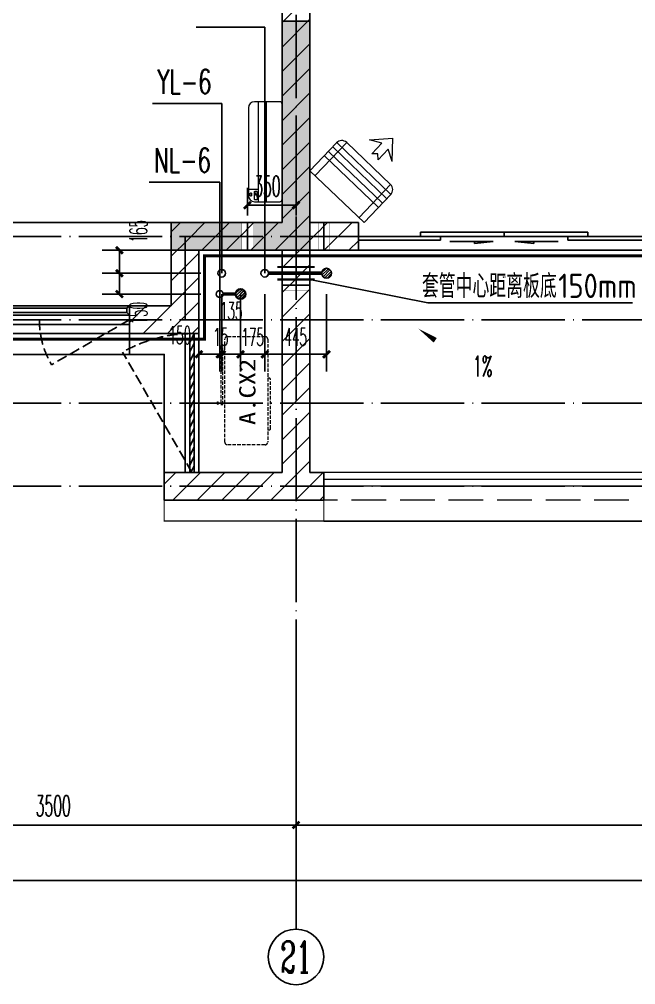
# Model space of a CAD drawing. Extents: x 27938 to 1507990, y 110129 to 923079.
# Drawn here: x 1227769 to 1232212, y 577235 to 584188 of the extents above; entities that cross this region are included whole.
import ezdxf
from ezdxf.enums import TextEntityAlignment as Align

# ---------------------------------------------------------------- set-up
doc = ezdxf.new("R2010")
doc.units = 0
doc.header["$LTSCALE"] = 1000
doc.header["$MEASUREMENT"] = 0
doc.linetypes.add('DASH', pattern=[0.35, 0.25, -0.1])
doc.linetypes.add('DOTE', pattern=[2.42, 2, -0.2, 0.02, -0.2])
for name, color, linetype in [('----建筑底图', 8, 'Continuous'), ('3-栏杆1', 135, 'Continuous'), ('3.5方案汇报，与郭总、侯月琴确定户型_t8$0$2020.03.04 -1安徽标准化洋房户型(UA）_t8_t8$0$看线', 154, 'Continuous'), ('AXIS', 3, 'Continuous'), ('AXIS_TEXT', 7, 'Continuous'), ('COLUMN', 9, 'Continuous'), ('DIM_SYMB', 3, 'Continuous'), ('DIM_不分区给水', 3, 'Continuous'), ('DIM_凝结', 150, 'Continuous'), ('DIM_废水', 31, 'Continuous'), ('DIM_雨水', 4, 'Continuous'), ('DOTE', 1, 'Continuous'), ('EQUIP_地漏', 7, 'Continuous'), ('PIPE-凝结', 150, 'N'), ('PIPE-废水', 31, 'TG_F'), ('PUB_HATCH', 8, 'Continuous'), ('VALVE_不分区给水', 7, 'Continuous'), ('VPIPE-凝结', 150, 'N'), ('VPIPE-废水', 31, 'Continuous'), ('VPIPE-雨水', 4, 'Y'), ('WALL', 9, 'Continuous'), ('WINDOW', 4, 'Continuous'), ('WINDOW_TEXT', 7, 'Continuous'), ('机电标识类', 1, 'Continuous'), ('看线', 251, 'Continuous')]:
    doc.layers.add(name, color=color, linetype=linetype)
for name, color, linetype, lineweight in [('平面-排水沟', 86, 'Continuous', 15), ('平面-栏杆', 135, 'Continuous', 15), ('平面-看线', 45, 'Continuous', 15), ('平面-空调室内机', 176, 'Continuous', 9), ('平面-空调预留孔', 173, 'Continuous', 15), ('空调', 76, 'Continuous', 13)]:
    doc.layers.add(name, color=color, linetype=linetype, lineweight=lineweight)
doc.styles.add('_TCH_AXIS', font='COMPLEX', dxfattribs={"bigfont": 'GBCBIG'})
doc.styles.add('_TCH_DIM', font='SIMPLEX.shx', dxfattribs={"width": 0.7, "bigfont": 'GBCBIG.shx'})
doc.styles.add('_TCH_DIM_T3', font='SIMPLEX.shx', dxfattribs={"width": 0.494118, "bigfont": 'GBCBIG.shx'})
doc.styles.add('_TCH_WINDOW', font='SIMPLEX.shx', dxfattribs={"width": 0.7, "height": 3.5, "bigfont": 'GBCBIG.shx'})
doc.styles.add('_TWT_SERIAL', font='SIMPLEX', dxfattribs={"width": 0.8, "height": 3.5, "bigfont": 'HZTXT'})
doc.styles.add('COMPLEX', font='COMPLEX')
doc.styles.get("Standard").update_dxf_attribs({"font": 'gbenor.shx', "bigfont": 'gbcbig.shx'})
doc.styles.add('TG_LINETYPE', font='SIMPLEX', dxfattribs={"width": 0.8, "height": 3, "bigfont": 'HZTXT'})
doc.styles.add('黑体', font='simhei.ttf')
doc.linetypes.add('N', pattern='A,3,-0.2,["N",Standard,S=0.25,R=0,X=-0.1,Y=-0.115],-0.2', length=3.4)
doc.linetypes.add('TG_F', pattern='A,2,-0.3,["F",TG_LINETYPE,S=0.1,R=0,X=-0.23,Y=-0.15],0', length=2.3)
doc.linetypes.add('Y', pattern='A,3,-0.2,["Y",Standard,S=0.25,R=0,X=-0.1,Y=-0.115],-0.2', length=3.4)
doc.dimstyles.new('_TCH_ARCH&&50', dxfattribs={"dimtxt": 148.75, "dimasz": 50, "dimexe": 125, "dimexo": 150, "dimgap": 63.125, "dimtad": 1, "dimdec": 0, "dimzin": 0, "dimdsep": 46, "dimtxsty": '_TCH_DIM_T3', "dimblk": 'ARCHTICK', "dimcen": 0.09, "dimclrt": 4, "dimazin": 2, "dimtfac": 1, "dimtdec": 0, "dimtix": 1, "dimtmove": 2, "dimatfit": 3, "dimfxl": 100, "dimtolj": 1, "dimtzin": 0, "dimarcsym": 0})
doc.dimstyles.new('_TWT_ARCH&&50', dxfattribs={"dimtxt": 127.5, "dimasz": 50, "dimexe": 125, "dimexo": 150, "dimgap": 61.25, "dimtad": 1, "dimdec": 0, "dimzin": 0, "dimdsep": 46, "dimtxsty": '_TCH_DIM_T3', "dimblk": 'ARCHTICK', "dimcen": 0.09, "dimclrt": 7, "dimazin": 2, "dimtfac": 1, "dimtdec": 0, "dimtix": 1, "dimtmove": 2, "dimatfit": 3, "dimfxl": 1, "dimtolj": 1, "dimtzin": 0, "dimarcsym": 0})
pattern_1 = [(45, (0, 89.76), (-88.3884, 88.3884), [])]

# ---------------------------------------------------------------- blocks, each defined once
blk = doc.blocks.new('GFDGFSDFGD')
at = {"layer": 'PUB_HATCH'}
blk.add_hatch(color=256, dxfattribs=at).paths.add_polyline_path([(448216.6, 365523.7), (449216.6, 365523.7), (449216.6, 367173.7), (449016.6, 367173.7), (449016.6, 365723.7), (448216.6, 365723.7)])
at = {"layer": 'COLUMN', "color": 6}
for p, q in [((449216.6, 367173.7), (449016.6, 367173.7)), ((449016.6, 367173.7), (449016.6, 365723.7)), ((449216.6, 365523.7), (449216.6, 367173.7)), ((449016.6, 365723.7), (448216.6, 365723.7)), ((448216.6, 365723.7), (448216.6, 365523.7)), ((448216.6, 365523.7), (449216.6, 365523.7))]:
    blk.add_line(p, q, dxfattribs=at)
blk = doc.blocks.new('dongkong')
blk.add_wipeout([(-603756, 210771), (-603756, 210570.8), (-603836, 210570.8), (-603836, 210771)])
at = {"layer": '机电标识类', "color": 250, "linetype": 'DASH', "ltscale": 400}
for p, q in [((-603796, 210771), (-603796, 210570.8)), ((-603896, 210670.7), (-603696, 210670.7))]:
    blk.add_line(p, q, dxfattribs=at)
at = {"layer": '空调', "color": 6, "linetype": 'DASH', "const_width": 2}
blk.add_lwpolyline([(-603756, 210771), (-603756, 210570.8), (-603836, 210570.8), (-603836, 210771)], close=True, dxfattribs=at)
blk = doc.blocks.new('A$C001338C2')
for p, q in [((845, 303.6), (55, 303.6)), ((109.1, 214.8), (109.1, 303.6)), ((0, 248.6), (0, 22)), ((900, 22), (900, 248.6)), ((22, 0), (878, 0))]:
    blk.add_line(p, q)
at = {"lineweight": 5}
for p, q in [((900, 214.8), (0, 214.8)), ((900, 143.2), (0, 143.2))]:
    blk.add_line(p, q, dxfattribs=at)
for points in [[(73.1, 275), (56.8, 275, -0.414214), (51.3, 280.5), (51.3, 283.4, -0.414214), (56.8, 288.9), (73.1, 288.9, -0.414214), (78.6, 283.4), (78.6, 280.5, -0.414214)], [(89.2, 226.4), (22.2, 226.4, -0.414214), (16.7, 231.9), (16.7, 243.1, -0.414214), (22.2, 248.6), (89.2, 248.6, -0.414214), (94.7, 243.1), (94.7, 231.9, -0.414214)]]:
    blk.add_lwpolyline(points, format="xyb", close=True)
for centre, radius, start, end in [((55, 248.6), 55, 90, 180), ((845, 248.6), 55, 360, 90), ((22, 22), 22, 180, 270), ((878, 22), 22, 270, 360)]:
    blk.add_arc(centre, radius, start, end)
blk = doc.blocks.new('$TwtSys$00000141')
at = {"color": 1}
for p, q in [((-47.1, 3.8), (-5, 45.9)), ((-47.1, 3.8), (-5, 45.9)), ((-43.6, -17.5), (17.5, 43.6)), ((-43.6, -17.5), (17.5, 43.6)), ((-33.2, -33.2), (33.2, 33.2)), ((-33.2, -33.2), (33.2, 33.2)), ((-16.2, -43.5), (43.8, 16.4)), ((-16.2, -43.5), (43.8, 16.4)), ((5.7, -46.1), (46.1, -5.7)), ((5.7, -46.1), (46.1, -5.7))]:
    blk.add_line(p, q, dxfattribs=at)
blk.add_circle((0, 0), 47, dxfattribs=at)
blk.add_circle((0, 0), 47, dxfattribs=at)
blk = doc.blocks.new('dasdasf1sa2f31as32f')
for p, q in [((-116, 585.6), (43.3, 640.5)), ((82.7, 476.6), (43.3, 640.5)), ((-22.8, 585.5), (-116, 585.6)), ((-22.8, 585.5), (-73.4, 493.2)), ((-473.5, 259.7), (-339.5, 504)), ((-269.8, 524.3), (-427.7, 236.5)), ((134.6, 245.5), (-338.8, 505.1)), ((-269.8, 524.3), (113.7, 314)), ((-31.3, 504.4), (-73.4, 493.2)), ((-18.1, 462.9), (-31.3, 504.4)), ((32.4, 555.1), (-18.1, 462.9)), ((82.7, 476.6), (32.4, 555.1)), ((92.6, 168.8), (-380.9, 428.5)), ((114.7, 208.4), (-359.1, 468.2)), ((72.3, 131.9), (-401.1, 391.6)), ((113.7, 314), (-44.2, 26.2)), ((0, 0), (-473.5, 259.7)), ((134, 244.4), (0, 0))]:
    blk.add_line(p, q)
for centre, start, end in [((-294.5, 479.4), 61.25933, 151.25933), ((89, 269), 331.25933, 61.25933)]:
    blk.add_arc(centre, 51.3, start, end)
blk = doc.blocks.new('ferre')
at = {"layer": '平面-空调预留孔', "linetype": 'DASH', "ltscale": 0.1}
for p, q in [((93392.7, 115403.5), (93392.7, 115393.5)), ((93402.7, 115383.5), (93755.6, 115383.5)), ((93765.6, 115393.5), (93765.6, 115403.5))]:
    blk.add_line(p, q, dxfattribs=at)
blk.add_lwpolyline([(94045.9, 115403.5), (93305.9, 115403.5, -0.414214), (93285.9, 115423.5), (93285.9, 115693.5, -0.414214), (93305.9, 115713.5), (94045.9, 115713.5, -0.414214), (94065.9, 115693.5), (94065.9, 115423.5, -0.414214)], format="xyb", close=True, dxfattribs=at)
blk.add_lwpolyline([(93996.7, 115742.6), (93576.8, 115742.6), (93576.8, 115727.5), (93996.7, 115727.5)], close=True, dxfattribs=at)
for centre, start, end in [((93402.7, 115393.5), 180, 270), ((93755.6, 115393.5), 270, 0)]:
    blk.add_arc(centre, 10, start, end, dxfattribs=at)
at = {"layer": '平面-空调预留孔', "color": 251, "linetype": 'DASH', "ltscale": 0.1, "true_color": 0x636466, "style": '黑体', "width": 1.2}
blk.add_text('A.CX2', height=117.05, dxfattribs=at).set_placement((93428.3, 115492.1))
blk = doc.blocks.new('fergve')
at = {"layer": '平面-空调预留孔', "linetype": 'DASH', "ltscale": 0.1}
blk.add_blockref('ferre', (25670, -60415.8), dxfattribs=at)
blk = doc.blocks.new('GDGDRGDGDRGDR')
at = {"layer": '平面-空调室内机', "ltscale": 0.3, "rotation": 90}
blk.add_blockref('dongkong', (659787.3, 1046278.1), dxfattribs=at)
at = {"layer": '平面-空调预留孔'}
for name, p, rotation in [('dasdasf1sa2f31as32f', (449606.8, 442932.1), 344.9999999966897), ('fergve', (503900.7, 322375.3), 90)]:
    blk.add_blockref(name, p, dxfattribs=dict(at, rotation=rotation))
at = {"layer": '平面-空调室内机', "ltscale": 0.3, "rotation": 180}
blk.add_blockref('dongkong', (-154479.5, 653502.9), dxfattribs=at)
blk = doc.blocks.new('_ArchTick')
at = {"color": 0, "linetype": 'ByBlock', "const_width": 0.4}
blk.add_lwpolyline([(-0.5, -0.5), (0.5, 0.5)], dxfattribs=at)
blk = doc.blocks.new('*D1060')
at = {"layer": 'AXIS', "color": 0, "lineweight": -2}
for p, q in [((-25100, -27049.5), (-25100, -28674.5)), ((25100, -27049.5), (25100, -28674.5)), ((-25100, -28549.5), (25100, -28549.5))]:
    blk.add_line(p, q, dxfattribs=at)
at = {"layer": 'Defpoints', "color": 0}
for p in [(-25100, -26899.5), (25100, -26899.5), (25100, -28549.5)]:
    blk.add_point(p, dxfattribs=at)
at = {"layer": 'AXIS', "color": 0, "lineweight": -2, "xscale": 50, "yscale": 50, "zscale": 50, "rotation": 180}
blk.add_blockref('_ArchTick', (-25100, -28549.5), dxfattribs=at)
at = {"layer": 'AXIS', "color": 0, "lineweight": -2, "xscale": 50, "yscale": 50, "zscale": 50}
blk.add_blockref('_ArchTick', (25100, -28549.5), dxfattribs=at)
at = {"layer": 'AXIS', "color": 4, "insert": (0, -28412), "char_height": 148.75, "attachment_point": 5, "style": '_TCH_DIM_T3'}
blk.add_mtext('\\A1;50200', dxfattribs=at)
blk = doc.blocks.new('*D1073')
at = {"layer": 'AXIS', "color": 0, "lineweight": -2}
for p, q in [((3500, -27049.5), (3500, -28274.5)), ((9300, -27049.5), (9300, -28274.5)), ((3500, -28149.5), (9300, -28149.5))]:
    blk.add_line(p, q, dxfattribs=at)
at = {"layer": 'Defpoints', "color": 0}
for p in [(3500, -26899.5), (9300, -26899.5), (9300, -28149.5)]:
    blk.add_point(p, dxfattribs=at)
at = {"layer": 'AXIS', "color": 0, "lineweight": -2, "xscale": 50, "yscale": 50, "zscale": 50, "rotation": 180}
blk.add_blockref('_ArchTick', (3500, -28149.5), dxfattribs=at)
at = {"layer": 'AXIS', "color": 0, "lineweight": -2, "xscale": 50, "yscale": 50, "zscale": 50}
blk.add_blockref('_ArchTick', (9300, -28149.5), dxfattribs=at)
at = {"layer": 'AXIS', "color": 4, "insert": (6400, -28012), "char_height": 148.75, "attachment_point": 5, "style": '_TCH_DIM_T3'}
blk.add_mtext('\\A1;5800', dxfattribs=at)
blk = doc.blocks.new('*D1074')
at = {"layer": 'AXIS', "color": 0, "lineweight": -2}
for p, q in [((0, -27049.5), (0, -28274.5)), ((3500, -27049.5), (3500, -28274.5)), ((0, -28149.5), (3500, -28149.5))]:
    blk.add_line(p, q, dxfattribs=at)
at = {"layer": 'Defpoints', "color": 0}
for p in [(0, -26899.5), (3500, -26899.5), (3500, -28149.5)]:
    blk.add_point(p, dxfattribs=at)
at = {"layer": 'AXIS', "color": 0, "lineweight": -2, "xscale": 50, "yscale": 50, "zscale": 50, "rotation": 180}
blk.add_blockref('_ArchTick', (0, -28149.5), dxfattribs=at)
at = {"layer": 'AXIS', "color": 0, "lineweight": -2, "xscale": 50, "yscale": 50, "zscale": 50}
blk.add_blockref('_ArchTick', (3500, -28149.5), dxfattribs=at)
at = {"layer": 'AXIS', "color": 4, "insert": (1750, -28012), "char_height": 148.75, "attachment_point": 5, "style": '_TCH_DIM_T3'}
blk.add_mtext('\\A1;3500', dxfattribs=at)
blk = doc.blocks.new('_AXISO')
blk.add_circle((0, 0), 0.5)
at = {"layer": 'AXIS_TEXT', "style": 'COMPLEX', "width": 1.041667}
blk.add_attdef('A', text='', height=0.56, dxfattribs=at).set_placement((-0.25, -0.28), (0.25, -0.28), align=Align.FIT)
blk = doc.blocks.new('$DorLib2D$00000138')
at = {"color": 0, "linetype": 'Continuous'}
for p, q in [((-0.2875, 0), (-0.2875, 0.1538)), ((-0.2875, 0.1538), (0, 0.1538)), ((0, 0.1538), (0, 0)), ((0.2875, 0.1538), (0, 0.1538)), ((0.2875, 0), (0.2875, 0.1538)), ((-0.5, -0.1399), (-0.5, 0)), ((-0.5, 0), (-0.2188, 0)), ((0, 0), (-0.2875, 0)), ((-0.2188, 0), (-0.2188, -0.1399)), ((0, 0), (0.2875, 0)), ((0.2188, 0), (0.2188, -0.1399)), ((0.5, 0), (0.2188, 0)), ((0.5, 0), (0.5, -0.1946)), ((0.5, -0.1399), (0.5, 0)), ((-0.2188, -0.1399), (-0.5, -0.1399)), ((0.2188, -0.1399), (0.5, -0.1399)), ((-0.1857, -0.186), (-0.037, -0.186)), ((-0.037, -0.186), (-0.1019, -0.2583)), ((-0.1019, -0.2583), (-0.1019, -0.186)), ((0.1857, -0.186), (0.037, -0.186)), ((0.037, -0.186), (0.1019, -0.2583)), ((0.1019, -0.2583), (0.1019, -0.186))]:
    blk.add_line(p, q, dxfattribs=at)
blk = doc.blocks.new('$WINLIB2D$00000001')
at = {"color": 0}
for points in [[(-0.5, 0.5), (-0.5, -0.5)], [(-0.5, 0.5), (0.5, 0.5)], [(0.5, -0.5), (0.5, 0.5)], [(0.5, 0.1667), (-0.5, 0.1667)], [(0.5, -0.1667), (-0.5, -0.1667)], [(-0.5, -0.5), (0.5, -0.5)]]:
    blk.add_lwpolyline(points, dxfattribs=at)
blk = doc.blocks.new('*D1102')
at = {"layer": 'Defpoints', "color": 0}
for p in [(3500, -23685.2), (3149.8, -23910), (3500, -23910)]:
    blk.add_point(p, dxfattribs=at)
at = {"layer": '平面-空调预留孔', "color": 0, "lineweight": -2}
for p, q in [((3149.8, -23760), (3149.8, -23560.2)), ((3500, -23760), (3500, -23560.2)), ((3149.8, -23685.2), (3500, -23685.2))]:
    blk.add_line(p, q, dxfattribs=at)
at = {"layer": '平面-空调预留孔', "color": 0, "lineweight": -2, "xscale": 50, "yscale": 50, "zscale": 50, "rotation": 180}
blk.add_blockref('_ArchTick', (3149.8, -23685.2), dxfattribs=at)
at = {"layer": '平面-空调预留孔', "color": 0, "lineweight": -2, "xscale": 50, "yscale": 50, "zscale": 50}
blk.add_blockref('_ArchTick', (3500, -23685.2), dxfattribs=at)
at = {"layer": '平面-空调预留孔', "color": 4, "insert": (3293.4, -23547.7), "char_height": 148.75, "attachment_point": 5, "style": '_TCH_DIM_T3'}
blk.add_mtext('\\A1;350', dxfattribs=at)
blk = doc.blocks.new('$WINLIB2D$00000039')
at = {"color": 0}
for points in [[(-0.5, 0.5), (-0.5, -0.5)], [(0.5, 0.5), (-0.5, 0.5)], [(0.5, -0.5), (0.5, 0.5)], [(-0.5, 0.1667), (0.5, 0.1667)], [(-0.3839, -0.1667), (-0.448, 0.1667)], [(-0.3159, -0.1667), (-0.38, 0.1667)], [(-0.2479, -0.1667), (-0.312, 0.1667)], [(-0.1799, -0.1667), (-0.244, 0.1667)], [(-0.1119, -0.1667), (-0.176, 0.1667)], [(-0.0439, -0.1667), (-0.108, 0.1667)], [(0.0241, -0.1667), (-0.04, 0.1667)], [(0.0921, -0.1667), (0.028, 0.1667)], [(0.16, -0.1667), (0.0959, 0.1667)], [(0.228, -0.1667), (0.1639, 0.1667)], [(0.296, -0.1667), (0.2319, 0.1667)], [(0.364, -0.1667), (0.2999, 0.1667)], [(0.432, -0.1667), (0.3679, 0.1667)], [(0.5, -0.1667), (0.4359, 0.1667)], [(-0.4519, -0.1667), (-0.5, 0.0836)], [(-0.5, -0.1667), (0.5, -0.1667)], [(0.5, -0.5), (-0.5, -0.5)]]:
    blk.add_lwpolyline(points, dxfattribs=at)
blk = doc.blocks.new('$VALVE$00000533')
at = {"ltscale": 0.5, "const_width": 25}
for points in [[(-225, 75), (225, 75)], [(-225, -75), (225, -75)]]:
    blk.add_lwpolyline(points, dxfattribs=at)
blk = doc.blocks.new('A$C48577B60')
at = {"layer": 'DIM_不分区给水'}
for p, q in [((-18125, -44.8), (-17273.8, -213.1)), ((-17273.8, -213.1), (-15798.6, -213.1))]:
    blk.add_line(p, q, dxfattribs=at)
at = {"layer": 'VALVE_不分区给水', "xscale": -0.6, "yscale": -0.6, "zscale": 0.6, "rotation": 180}
blk.add_blockref('$VALVE$00000533', (-18225.1, 0.2, -2000), dxfattribs=at)
at = {"layer": 'DIM_不分区给水', "color": 7}
for s, height, p in [('套管中心距离板底', 168.79, (-17317.7, -178.1)), ('150mm', 175, (-16334.8, -178.1))]:
    blk.add_text(s, height=height, dxfattribs=at).set_placement(p)
blk = doc.blocks.new('*D229')
at = {"layer": 'Defpoints', "color": 0}
for p in [(1228490.4, 582359), (1229228.6, 582359), (1229228.6, 582209)]:
    blk.add_point(p, dxfattribs=at)
at = {"layer": 'DIM_SYMB', "color": 0, "lineweight": -2}
for p, q in [((1229078.6, 582359), (1228365.4, 582359)), ((1228490.4, 582209), (1228490.4, 582359)), ((1229078.6, 582209), (1228365.4, 582209))]:
    blk.add_line(p, q, dxfattribs=at)
at = {"layer": 'DIM_SYMB', "color": 0, "lineweight": -2, "xscale": 50, "yscale": 50, "zscale": 50}
for p, rotation in [((1228490.4, 582359), 90), ((1228490.4, 582209), 270)]:
    blk.add_blockref('_ArchTick', p, dxfattribs=dict(at, rotation=rotation))
at = {"layer": 'DIM_SYMB', "color": 7, "insert": (1228627.9, 582071.5), "char_height": 127.5, "attachment_point": 5, "rotation": 90, "style": '_TCH_DIM_T3'}
blk.add_mtext('\\A1;150', dxfattribs=at)
blk = doc.blocks.new('*D230')
at = {"layer": 'Defpoints', "color": 0}
for p in [(1228490.4, 582524), (1229228.6, 582524), (1229228.6, 582359)]:
    blk.add_point(p, dxfattribs=at)
at = {"layer": 'DIM_SYMB', "color": 0, "lineweight": -2}
for p, q in [((1229078.6, 582524), (1228365.4, 582524)), ((1228490.4, 582359), (1228490.4, 582524)), ((1229078.6, 582359), (1228365.4, 582359))]:
    blk.add_line(p, q, dxfattribs=at)
at = {"layer": 'DIM_SYMB', "color": 0, "lineweight": -2, "xscale": 50, "yscale": 50, "zscale": 50}
for p, rotation in [((1228490.4, 582524), 90), ((1228490.4, 582359), 270)]:
    blk.add_blockref('_ArchTick', p, dxfattribs=dict(at, rotation=rotation))
at = {"layer": 'DIM_SYMB', "color": 7, "insert": (1228627.9, 582661.5), "char_height": 127.5, "attachment_point": 5, "rotation": 90, "style": '_TCH_DIM_T3'}
blk.add_mtext('\\A1;165', dxfattribs=at)
blk = doc.blocks.new('*D241')
at = {"layer": 'Defpoints', "color": 0}
for p in [(1229538.6, 582359), (1229983.6, 582359), (1229983.6, 581775.2)]:
    blk.add_point(p, dxfattribs=at)
at = {"layer": 'DIM_SYMB', "color": 0, "lineweight": -2}
for p, q in [((1229538.6, 582209), (1229538.6, 581650.2)), ((1229983.6, 582209), (1229983.6, 581650.2)), ((1229538.6, 581775.2), (1229983.6, 581775.2))]:
    blk.add_line(p, q, dxfattribs=at)
at = {"layer": 'DIM_SYMB', "color": 0, "lineweight": -2, "xscale": 50, "yscale": 50, "zscale": 50, "rotation": 180}
blk.add_blockref('_ArchTick', (1229538.6, 581775.2), dxfattribs=at)
at = {"layer": 'DIM_SYMB', "color": 0, "lineweight": -2, "xscale": 50, "yscale": 50, "zscale": 50}
blk.add_blockref('_ArchTick', (1229983.6, 581775.2), dxfattribs=at)
at = {"layer": 'DIM_SYMB', "color": 7, "insert": (1229761.1, 581900.2), "char_height": 127.5, "attachment_point": 5, "style": '_TCH_DIM_T3'}
blk.add_mtext('\\A1;445', dxfattribs=at)
blk = doc.blocks.new('*D242')
at = {"layer": 'Defpoints', "color": 0}
for p in [(1229363.6, 582359), (1229538.6, 582359), (1229538.6, 581775.2)]:
    blk.add_point(p, dxfattribs=at)
at = {"layer": 'DIM_SYMB', "color": 0, "lineweight": -2}
for p, q in [((1229363.6, 582209), (1229363.6, 581650.2)), ((1229538.6, 582209), (1229538.6, 581650.2)), ((1229363.6, 581775.2), (1229313.6, 581775.2)), ((1229363.6, 581775.2), (1229538.6, 581775.2)), ((1229538.6, 581775.2), (1229588.6, 581775.2))]:
    blk.add_line(p, q, dxfattribs=at)
at = {"layer": 'DIM_SYMB', "color": 0, "lineweight": -2, "xscale": 50, "yscale": 50, "zscale": 50}
blk.add_blockref('_ArchTick', (1229363.6, 581775.2), dxfattribs=at)
at = {"layer": 'DIM_SYMB', "color": 0, "lineweight": -2, "xscale": 50, "yscale": 50, "zscale": 50, "rotation": 180}
blk.add_blockref('_ArchTick', (1229538.6, 581775.2), dxfattribs=at)
at = {"layer": 'DIM_SYMB', "color": 7, "insert": (1229451.1, 581900.2), "char_height": 127.5, "attachment_point": 5, "style": '_TCH_DIM_T3'}
blk.add_mtext('\\A1;175', dxfattribs=at)
blk = doc.blocks.new('*D243')
at = {"layer": 'Defpoints', "color": 0}
for p in [(1229228.6, 582359), (1229363.6, 582359), (1229363.6, 581775.2)]:
    blk.add_point(p, dxfattribs=at)
at = {"layer": 'DIM_SYMB', "color": 0, "lineweight": -2}
for p, q in [((1229228.6, 582209), (1229228.6, 581650.2)), ((1229363.6, 582209), (1229363.6, 581650.2)), ((1229228.6, 581775.2), (1229363.6, 581775.2))]:
    blk.add_line(p, q, dxfattribs=at)
at = {"layer": 'DIM_SYMB', "color": 0, "lineweight": -2, "xscale": 50, "yscale": 50, "zscale": 50, "rotation": 180}
blk.add_blockref('_ArchTick', (1229228.6, 581775.2), dxfattribs=at)
at = {"layer": 'DIM_SYMB', "color": 0, "lineweight": -2, "xscale": 50, "yscale": 50, "zscale": 50}
blk.add_blockref('_ArchTick', (1229363.6, 581775.2), dxfattribs=at)
at = {"layer": 'DIM_SYMB', "color": 7, "insert": (1229296.1, 582087.7), "char_height": 127.5, "attachment_point": 5, "style": '_TCH_DIM_T3'}
blk.add_mtext('\\A1;135', dxfattribs=at)
blk = doc.blocks.new('*D244')
at = {"layer": 'Defpoints', "color": 0}
for p in [(1229213.6, 582359), (1229228.6, 582359), (1229228.6, 581775.2)]:
    blk.add_point(p, dxfattribs=at)
at = {"layer": 'DIM_SYMB', "color": 0, "lineweight": -2}
for p, q in [((1229213.6, 582209), (1229213.6, 581650.2)), ((1229228.6, 582209), (1229228.6, 581650.2)), ((1229213.6, 581775.2), (1229163.6, 581775.2)), ((1229213.6, 581775.2), (1229228.6, 581775.2)), ((1229228.6, 581775.2), (1229278.6, 581775.2))]:
    blk.add_line(p, q, dxfattribs=at)
at = {"layer": 'DIM_SYMB', "color": 0, "lineweight": -2, "xscale": 50, "yscale": 50, "zscale": 50}
blk.add_blockref('_ArchTick', (1229213.6, 581775.2), dxfattribs=at)
at = {"layer": 'DIM_SYMB', "color": 0, "lineweight": -2, "xscale": 50, "yscale": 50, "zscale": 50, "rotation": 180}
blk.add_blockref('_ArchTick', (1229228.6, 581775.2), dxfattribs=at)
at = {"layer": 'DIM_SYMB', "color": 7, "insert": (1229221.1, 581900.2), "char_height": 127.5, "attachment_point": 5, "style": '_TCH_DIM_T3'}
blk.add_mtext('\\A1;15', dxfattribs=at)
blk = doc.blocks.new('*D245')
at = {"layer": 'Defpoints', "color": 0}
for p in [(1229063.6, 582359), (1229213.6, 582359), (1229213.6, 581775.2)]:
    blk.add_point(p, dxfattribs=at)
at = {"layer": 'DIM_SYMB', "color": 0, "lineweight": -2}
for p, q in [((1229063.6, 582209), (1229063.6, 581650.2)), ((1229213.6, 582209), (1229213.6, 581650.2)), ((1229063.6, 581775.2), (1229213.6, 581775.2))]:
    blk.add_line(p, q, dxfattribs=at)
at = {"layer": 'DIM_SYMB', "color": 0, "lineweight": -2, "xscale": 50, "yscale": 50, "zscale": 50, "rotation": 180}
blk.add_blockref('_ArchTick', (1229063.6, 581775.2), dxfattribs=at)
at = {"layer": 'DIM_SYMB', "color": 0, "lineweight": -2, "xscale": 50, "yscale": 50, "zscale": 50}
blk.add_blockref('_ArchTick', (1229213.6, 581775.2), dxfattribs=at)
at = {"layer": 'DIM_SYMB', "color": 7, "insert": (1228926.1, 581912.7), "char_height": 127.5, "attachment_point": 5, "style": '_TCH_DIM_T3'}
blk.add_mtext('\\A1;150', dxfattribs=at)
blk = doc.blocks.new('A$C149A4CC3')
at = {"color": 8, "const_width": 8}
blk.add_lwpolyline([(2550, -25810.1), (2550, -25960.1), (3700, -25960.1), (3700, -25810.1)], dxfattribs=at)
at = {"layer": '3-栏杆1', "color": 8}
for p, q in [((2279.7, -24427.9), (520.3, -24427.9)), ((520.3, -24457.2), (2279.7, -24457.2)), ((2279.7, -24427.9), (2300, -24410.1)), ((2300, -24410.1), (2279.7, -24427.9)), ((2279.7, -24427.9), (2279.7, -24457.2)), ((2279.7, -24457.2), (2300, -24477)), ((2300, -24477), (2279.7, -24457.2))]:
    blk.add_line(p, q, dxfattribs=at)
at = {"layer": '3.5方案汇报，与郭总、侯月琴确定户型_t8$0$2020.03.04 -1安徽标准化洋房户型(UA）_t8_t8$0$看线', "color": 8, "ltscale": 10}
blk.add_line((2600, -23810.1), (100, -23810.1), dxfattribs=at)
at = {"layer": 'AXIS', "color": 8}
blk.add_line((3500, -26899.5), (3500, -28899.5), dxfattribs=at)
at = {"layer": 'DOTE', "color": 169, "linetype": 'DOTE', "ltscale": 0.3}
for p, q in [((3500, -19410.1), (3500, -26899.5)), ((25039.9, -23910.1), (-25818.8, -23910.1)), ((2700, -23910.1), (2700, -24510.1)), ((25039.9, -24510.1), (-25818.8, -24510.1)), ((25039.9, -25110.1), (-25818.8, -25110.1)), ((25039.9, -25710.1), (-25818.8, -25710.1))]:
    blk.add_line(p, q, dxfattribs=at)
at = {"layer": 'VPIPE-凝结', "color": 8, "ltscale": 0.1}
blk.add_line((3330, -24175.1), (3670, -24175.1), dxfattribs=at)
blk.add_lwpolyline([(3062.4, -24325.1), (2990, -24325.1)], dxfattribs=at)
at = {"layer": 'WALL', "color": 8}
for p, q in [((3500, -25810.1), (2550, -25810.1)), ((3700, -25810.1), (3500, -25810.1))]:
    blk.add_line(p, q, dxfattribs=at)
at = {"layer": 'WINDOW', "color": 8, "linetype": 'DASH', "ltscale": 0.3}
for points in [[(2300, -24510.1), (1736.9, -24834.7, -0.131485), (1650, -24510.1)], [(2750, -25610.1), (2250, -24744.1, -0.131652), (2750, -24610.1)]]:
    blk.add_lwpolyline(points, format="xyb", dxfattribs=at)
at = {"layer": '平面-栏杆', "color": 8}
for points in [[(8350, -25660.1), (3700, -25660.1)], [(8350, -25710.1), (3700, -25710.1)]]:
    blk.add_lwpolyline(points, dxfattribs=at)
at = {"layer": '平面-看线', "color": 8}
blk.add_lwpolyline([(8350, -25610.1), (3700, -25610.1)], dxfattribs=at)
at = {"layer": '平面-看线', "color": 8, "linetype": 'DASH'}
blk.add_lwpolyline([(8350, -25810.1), (3700, -25810.1)], dxfattribs=at)
at = {"layer": '看线', "color": 8, "ltscale": 0.5}
for points in [[(500, -24610.1), (500, -24760.1), (2300, -24760.1), (2300, -24610.1)], [(2550, -25610.1), (2550, -24760.1), (0, -24760.1)], [(3700, -25960.1), (8350, -25960.1)]]:
    blk.add_lwpolyline(points, dxfattribs=at)
at = {"color": 8}
blk.add_blockref('GFDGFSDFGD', (-445616.6, -389533.8), dxfattribs=at)
at = {"layer": 'AXIS', "color": 8}
ref = blk.add_blockref('_AXISO', (3500, -29099.5), dxfattribs=dict(at, xscale=400, yscale=400, zscale=400))
ref.add_attrib('A', '21', dxfattribs={"layer": 'AXIS_TEXT', "color": 8, "ltscale": 0.5, "height": 226.27, "style": '_TCH_AXIS', "width": 0.724138}).set_placement((3386.9, -29212.7), (3613.1, -29212.7), align=Align.FIT)
at = {"layer": 'EQUIP_地漏', "color": 8, "xscale": 0.8, "yscale": 0.8, "zscale": 0.8}
blk.add_blockref('$TwtSys$00000141', (3100, -24325.1), dxfattribs=at)
at = {"layer": '平面-空调预留孔', "color": 8, "xscale": 0.800000000046565, "yscale": 0.800000000046565, "zscale": 0.800000000046565, "rotation": 90.00000023343016}
blk.add_blockref('A$C001338C2', (3399.9, -23660.1), dxfattribs=at)
at = {"layer": 'AXIS', "color": 8}
for p1, p2, distance, picture, middle in [((-25100, -26899.5), (25100, -26899.5), -1650, '*D1060', (0, -28412)), ((0, -26899.5), (3500, -26899.5), -1250, '*D1074', (1750, -28012)), ((3500, -26899.5), (9300, -26899.5), -1250, '*D1073', (6400, -28012))]:
    dim = blk.add_aligned_dim(p1=p1, p2=p2, distance=distance, dimstyle='_TCH_ARCH&&50', dxfattribs=at)
    dim.commit()
    dim.dimension.update_dxf_attribs({"geometry": picture, "text_midpoint": middle})
at = {"layer": '平面-空调室内机', "color": 8, "ltscale": 0.3, "xscale": -1, "rotation": 180}
blk.add_blockref('dongkong', (606945.9, 186760.7), dxfattribs=at)
at = {"layer": '平面-空调室内机', "color": 8, "ltscale": 0.3, "rotation": 180}
blk.add_blockref('dongkong', (-600646.1, 186760.7), dxfattribs=at)
at = {"color": 8, "linetype": 'DASH', "ltscale": 0.8, "const_width": 20}
blk.add_lwpolyline([(25140, -24650.1), (22160, -24650.1), (22160, -24050.1), (15840, -24050.1), (15840, -25250.1), (15090, -25250.1), (15090, -25850.1), (9909, -25850.1), (9909.9, -25250.1), (9160, -25250.1), (9160, -24050.1), (2840, -24050.1), (2840, -24650.1), (0, -24650.1)], dxfattribs=at)
at = {"color": 8}
blk.add_blockref('GDGDRGDGDRGDR', (-445616.6, -466742.2), dxfattribs=at)
at = {"layer": 'PUB_HATCH'}
h = blk.add_hatch(dxfattribs=at)
h.set_pattern_fill('普通砖', color=256, scale=50, style=0)
h.set_pattern_definition(pattern_1)
h.paths.add_polyline_path([(3600, -23810.1), (3600, -20510.1), (3400, -20510.1), (3400, -23810.1), (3500, -23910.1)])
h = blk.add_hatch(dxfattribs=at)
h.set_pattern_fill('普通砖', color=256, scale=50, style=0)
h.set_pattern_definition(pattern_1)
h.paths.add_polyline_path([(3500, -23910.1), (3400, -23810.1), (2600, -23810.1), (2800, -24010.1), (3400, -24010.1)])
h = blk.add_hatch(dxfattribs=at)
h.set_pattern_fill('普通砖', color=256, scale=50, style=0)
h.set_pattern_definition(pattern_1)
h.paths.add_polyline_path([(2600, -24410.1), (2800, -24610.1), (2800, -24010.1), (2600, -23810.1)])
h = blk.add_hatch(dxfattribs=at)
h.set_pattern_fill('普通砖', color=256, scale=50, style=0)
h.set_pattern_definition(pattern_1)
h.paths.add_polyline_path([(3600, -24010.1), (3950, -24010.1), (3950, -23810.1), (3600, -23810.1), (3500, -23910.1)])
h = blk.add_hatch(dxfattribs=at)
h.set_pattern_fill('普通砖', color=256, scale=50, style=0)
h.set_pattern_definition(pattern_1)
h.paths.add_polyline_path([(3500, -25676.8), (3600, -25610.1), (3600, -24010.1), (3500, -23910.1), (3400, -24010.1), (3400, -25610.1)])
h = blk.add_hatch(dxfattribs=at)
h.set_pattern_fill('普通砖', color=256, scale=50, style=0)
h.set_pattern_definition(pattern_1)
h.paths.add_polyline_path([(2600, -24410.1), (2300, -24410.1), (2300, -24610.1), (2800, -24610.1)])
h = blk.add_hatch(dxfattribs=at)
h.set_pattern_fill('普通砖', color=256, scale=50, style=0)
h.set_pattern_definition(pattern_1)
h.paths.add_polyline_path([(3500, -25676.8), (3400, -25610.1), (2550, -25610.1), (2550, -25810.1), (3500, -25810.1)])
h = blk.add_hatch(dxfattribs=at)
h.set_pattern_fill('普通砖', color=256, scale=50, style=0)
h.set_pattern_definition(pattern_1)
h.paths.add_polyline_path([(3700, -25610.1), (3600, -25610.1), (3500, -25676.8), (3500, -25810.1), (3700, -25810.1)])
at = {"layer": 'WALL', "color": 8}
for p, q in [((3400, -20510.1), (3400, -23810.1)), ((3600, -23810.1), (3600, -20510.1)), ((3400, -23810.1), (2600, -23810.1)), ((2600, -24410.1), (2600, -23810.1)), ((3950, -23810.1), (3600, -23810.1)), ((3950, -24010.1), (3950, -23810.1)), ((3400, -24010.1), (2800, -24010.1)), ((2800, -24610.1), (2800, -24010.1)), ((3400, -25610.1), (3400, -24010.1)), ((3600, -24010.1), (3950, -24010.1)), ((3600, -25610.1), (3600, -24010.1)), ((2600, -24410.1), (2300, -24410.1)), ((2300, -24410.1), (2300, -24610.1)), ((2300, -24610.1), (2800, -24610.1)), ((3400, -25610.1), (2550, -25610.1)), ((2550, -25810.1), (2550, -25610.1)), ((3700, -25610.1), (3600, -25610.1)), ((3700, -25810.1), (3700, -25610.1))]:
    blk.add_line(p, q, dxfattribs=at)
at = {"layer": 'WINDOW', "color": 8}
blk.add_line((6050, -24010.1), (3950, -24010.1), dxfattribs=at)
at = {"layer": '平面-排水沟', "color": 8}
blk.add_lwpolyline([(4735.3, -24817.2, 0, 0, 0), (4380.2, -24573.4, 0, 40, 0), (4503.8, -24658.3, 0, 0, 0)], format="xyseb", dxfattribs=at)
at = {"layer": 'WINDOW', "color": 8}
ref = blk.add_blockref('$DorLib2D$00000138', (5000, -23910.1), dxfattribs=dict(at, xscale=2100, yscale=-200, zscale=2100, rotation=179.9999999989443))
ref.add_attrib('A', 'TLM2123', (4993.5, -24204.7), dxfattribs={"layer": 'WINDOW_TEXT', "color": 8, "ltscale": 0.5, "height": 4.25, "rotation": 360, "style": '_TCH_WINDOW', "width": 0.494118})
ref = blk.add_blockref('$WINLIB2D$00000001', (1400, -24510.1), dxfattribs=dict(at, xscale=1800, yscale=-200, zscale=1800, rotation=4.935878894074151e-09))
ref.add_attrib('A', 'TC1817', (1394.7, -24219.7), dxfattribs={"layer": 'WINDOW_TEXT', "color": 8, "ltscale": 0.5, "height": 4.25, "rotation": 0, "style": '_TCH_WINDOW', "width": 0.494118})
ref = blk.add_blockref('$WINLIB2D$00000039', (2750, -25110.1), dxfattribs=dict(at, xscale=-1000, yscale=-100, zscale=-1000, rotation=270))
ref.add_attrib('A', 'BYC1022b', (2938.6, -25117.6), dxfattribs={"layer": 'WINDOW_TEXT', "color": 8, "ltscale": 0.5, "height": 4.25, "rotation": 90, "style": '_TCH_WINDOW', "width": 0.494118})
at = {"layer": '平面-排水沟', "color": 7, "style": '_TCH_DIM', "width": 0.494118}
blk.add_text('1%', height=148.75, dxfattribs=at).set_placement((4776.5, -24919.9))
at = {"layer": '平面-空调预留孔', "color": 8}
dim = blk.add_linear_dim(base=(3500, -23685.2), p1=(3149.8, -23910), p2=(3500, -23910), angle=360, dimstyle='_TCH_ARCH&&50', dxfattribs=at)
dim.commit()
dim.dimension.update_dxf_attribs({"geometry": '*D1102', "text_midpoint": (3293.4, -23547.7), "dimtype": 129})

msp = doc.modelspace()

# ---------------------------------------------------------------- block references
at = {"layer": '----建筑底图'}
msp.add_blockref('A$C149A4CC3', (1226263.6, 606534.1), dxfattribs=at)

# ---------------------------------------------------------------- next in the draw order: linework, layer by layer
at = {"layer": 'DIM_凝结'}
for p, q in [((1229213.6, 583015.4), (1228705.4, 583015.4)), ((1229213.6, 582209), (1229213.6, 583015.4))]:
    msp.add_line(p, q, dxfattribs=at)
at = {"layer": 'DIM_废水'}
for p, q in [((1229538.6, 584131.6), (1229044.7, 584131.6)), ((1229538.6, 582359), (1229538.6, 584131.6))]:
    msp.add_line(p, q, dxfattribs=at)
at = {"layer": 'DIM_雨水'}
for p, q in [((1229228.6, 583581.6), (1228729.9, 583581.6)), ((1229228.6, 582359), (1229228.6, 583581.6))]:
    msp.add_line(p, q, dxfattribs=at)
at = {"layer": 'PIPE-凝结', "ltscale": 0.5, "const_width": 22.5}
msp.add_lwpolyline([(1229238.6, 582209), (1229328.4, 582209)], dxfattribs=at)
at = {"layer": 'PIPE-废水', "ltscale": 0.5, "const_width": 27.5}
msp.add_lwpolyline([(1229566.1, 582359), (1229948.4, 582359)], dxfattribs=at)
at = {"layer": 'VPIPE-凝结'}
msp.add_circle((1229213.6, 582209), 25, dxfattribs=at)
at = {"layer": 'VPIPE-废水'}
msp.add_circle((1229538.6, 582359), 27.5, dxfattribs=at)
at = {"layer": 'VPIPE-雨水'}
msp.add_circle((1229228.6, 582359), 27.5, dxfattribs=at)

# ---------------------------------------------------------------- next in the draw order: block references
at = {"ltscale": 0.5}
msp.add_blockref('A$C48577B60', (1247988.6, 582359), dxfattribs=at)
at = {"layer": 'EQUIP_地漏', "xscale": 0.75, "yscale": 0.75, "zscale": 0.75, "rotation": 2.735758129764583e-11}
for p in [(1229983.6, 582359), (1229363.6, 582209)]:
    msp.add_blockref('$TwtSys$00000141', p, dxfattribs=at)
at = {"layer": 'VALVE_不分区给水', "xscale": -0.6, "yscale": -0.6, "zscale": 0.6, "rotation": 180}
msp.add_blockref('$VALVE$00000533', (1229763.6, 582359, -2000), dxfattribs=at)

# ---------------------------------------------------------------- next in the draw order: texts
at = {"layer": 'DIM_凝结', "color": 7, "style": '_TWT_SERIAL', "width": 0.64}
msp.add_text('NL-6', height=175, dxfattribs=at).set_placement((1228740.4, 583085.4))
at = {"layer": 'DIM_雨水', "color": 7, "style": '_TWT_SERIAL', "width": 0.64}
msp.add_text('YL-6', height=175, dxfattribs=at).set_placement((1228764.9, 583651.6))

# ---------------------------------------------------------------- next in the draw order: dimensions: what is measured, and where the dimension line sits
at = {"layer": 'DIM_SYMB'}
for base, p1, p2, angle, picture, middle in [((1228490.4, 582524), (1229228.6, 582359), (1229228.6, 582524), 90, '*D230', (1228627.9, 582661.5)), ((1228490.4, 582359), (1229228.6, 582209), (1229228.6, 582359), 90, '*D229', (1228627.9, 582071.5)), ((1229213.6, 581775.2), (1229063.6, 582359), (1229213.6, 582359), 0, '*D245', (1228926.1, 581912.7)), ((1229363.6, 581775.2), (1229228.6, 582359), (1229363.6, 582359), 0, '*D243', (1229296.1, 582087.7))]:
    dim = msp.add_linear_dim(base=base, p1=p1, p2=p2, angle=angle, dimstyle='_TWT_ARCH&&50', dxfattribs=at)
    dim.commit()
    dim.dimension.update_dxf_attribs({"geometry": picture, "text_midpoint": middle, "dimtype": 129})
for p1, p2, picture, middle in [((1229213.6, 582359), (1229228.6, 582359), '*D244', (1229221.1, 581900.2)), ((1229363.6, 582359), (1229538.6, 582359), '*D242', (1229451.1, 581900.2)), ((1229538.6, 582359), (1229983.6, 582359), '*D241', (1229761.1, 581900.2))]:
    dim = msp.add_aligned_dim(p1=p1, p2=p2, distance=-583.7, dimstyle='_TWT_ARCH&&50', dxfattribs=at)
    dim.commit()
    dim.dimension.update_dxf_attribs({"geometry": picture, "text_midpoint": middle})

doc.saveas('drawing.dxf')
